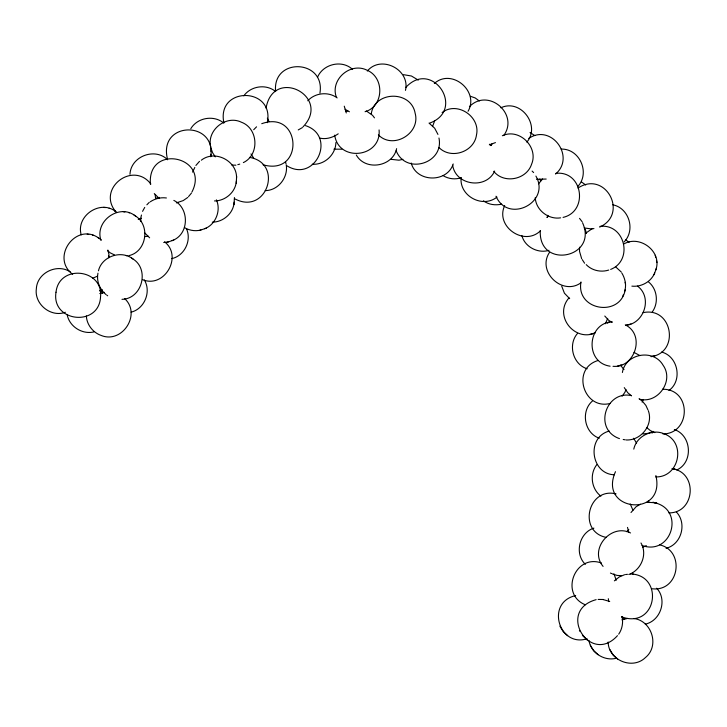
<?xml version="1.0" encoding="UTF-8"?>
<svg xmlns="http://www.w3.org/2000/svg" width="727" height="727" viewBox="0 0 727 727"><rect width="100%" height="100%" fill="white"/><g stroke="black" fill="none" stroke-linecap="round" stroke-linejoin="round"><path stroke-width="1.09" d="M379.076 129.933C381.611 157.477 338.609 162.684 334.693 135.14M540.27 230.568C538.398 269.962 598.512 257.958 582.545 222.771M579.555 247.198L579.519 251.351L581.664 258.703M108.823 257.803L108.941 254.432L107.869 250.07M210.875 154.278L210.748 156.75C216.546 120.282 158.195 121 167.428 158.904M211.039 151.534L211.139 149.68M212.284 222.144C223.198 222.208 233.576 213.193 234.158 202.151M214.492 200.943C225.406 200.997 235.793 191.983 236.375 180.941M236.529 178.197C237.338 161.021 214.938 149.362 201.343 160.194M234.03 204.623L234.421 197.553M236.239 183.413L236.629 176.343M624.493 291.691C626.756 285.575 625.138 278.468 621.83 273.034M655.772 270.035C662.542 251.905 640.26 234.667 624.066 243.854M319.935 93.074C325.587 59.305 272.098 57.051 275.615 91.602M335.892 142.547C335.738 154.697 324.396 165.138 312.228 164.247M266.064 108.141C273.316 66.112 332.121 96.582 302.959 126.925M547.476 217.518L547.704 215.319M97.963 273.179C96.273 281.158 99.835 289.591 106.106 294.635M405.466 90.375C410.51 69.674 380.993 54.525 367.308 71.055M580.991 281.949C575.702 310.62 620.504 317.735 625.247 289.573M622.394 372.488C625.402 353.386 653.628 348.46 663.124 365.299C674.392 381.084 657.517 404.121 639.469 399.168M129.969 174.298C130.815 156.25 155.042 147.136 167.628 159.776M141.465 215.028L140.72 218.236L140.893 221.526M607.69 318.417L605.391 323.742M267.336 122.681C274.652 86.522 216.001 86.268 223.925 122.99M432.501 126.607L434.764 120.555M371.252 113.93C374.432 90.775 411.055 90.103 415.135 113.203C420.76 133.332 393.216 149.971 378.385 134.904M396.615 148.644C392.844 166.828 365.427 171.318 356.303 155.015M633.78 449.122C636.47 436.264 651.765 428.657 663.76 433.637C686.724 441.816 679.518 477.521 655.699 476.93M622.803 296.325L623.393 294.671M631.881 286.138C641.259 287.183 651.092 281.803 654.682 273.016M654.082 274.67L656.536 267.918M504.683 205.587C494.878 226.442 524.085 246.707 540.379 230.859M625.983 389.527L624.956 392.253L622.112 396.197M468.07 111.267C479.62 91.366 451.685 67.856 434.328 83.496M453.212 163.966C447.06 183.068 416.417 182.55 411.2 163.012M98.445 270.826C101.771 256.477 120.873 249.824 132.468 258.639M191.91 192.073C210.367 156.36 147.018 143.019 150.425 184.24M642.123 402.104L643.359 399.468M192.6 172.126L194.818 167.41M549.412 252.514C536.744 271.607 562.462 296.134 580.937 282.803M317.435 77.462C322.824 64.121 341.735 59.387 352.395 69.265M652.273 311.965C658.889 302.841 657.344 288.946 648.457 281.876M142.556 211.357L144.737 207.395M503.693 135.595C519.351 114.166 488.235 87.331 469.424 106.678M494.66 171.054C486.263 189.702 455.556 185.549 452.657 165.174M596.785 464.68C589.361 474.149 591.315 488.907 600.893 496.159M615.478 471.687C597.53 511.817 665.95 518.351 655.89 475.54M631.009 512.508L636.152 506.692L640.405 504.265M628.81 574.512C641.078 570.204 647.775 554.383 640.978 542.987M621.612 616.878C656.854 629.555 664.805 574.83 630.327 573.921M652.192 588.77C679.363 591.969 685.361 550.893 659.789 544.877M645.294 624.129C660.67 620.903 667.631 599.63 656.645 588.198M490.961 145.591L492.288 143.519M526.839 142.129C541.015 125.626 520.714 98.336 500.858 107.787M569.014 297.87C553.302 315.782 574.73 342.181 595.24 332.875M577.574 333.357C567.66 344.498 572.831 364.391 587.189 368.789M190.783 128.715C197.335 117.638 213.565 114.802 223.552 122.872M538.534 183.822L542.596 178.951M618.704 634.18C622.185 629.137 623.312 622.785 622.112 616.796M624.12 241.937C635.698 230.15 629.137 208.031 612.806 204.796M577.592 186.694C590.469 173.389 579.955 148.581 561.199 149.09M188.557 196.554L191.446 193.109M243.799 95.855C250.642 86.195 265.419 83.796 274.879 90.957M592.441 401.004C580.5 411.246 584.308 433.038 599.266 438.217M617.468 635.652C590.142 665.841 555.991 610.616 596.149 599.657M626.892 531.719L628.81 529.501M195.899 165.447L199.498 161.358M253.705 129.715L256.549 126.816M146.863 204.805L149.226 202.397M555.555 174.062C575.957 156.723 551.102 123.154 528.747 138.43M546.759 217.382L548.131 216.037M586.044 232.976L592.469 228.469M405.666 87.576C432.211 58.405 466.198 109.632 429.839 123.045M307.766 100.789C315.073 92.729 328.44 91.329 337.164 97.9M614.36 580.855L619.25 576.974L624.584 574.712M652.074 433.074L653.537 431.802M668.967 390.49C682.807 380.584 678.055 356.221 661.597 352.05M442.125 112.503C457.201 100.953 480.592 116.638 476.494 134.913C474.295 151.907 451.094 159.84 438.99 147.545M187.83 197.417L183.177 200.597L177.397 202.551M172.117 240.637C189.32 234.585 189.702 208.158 173.835 200.398M204.66 228.714C215.655 224.707 221.29 210.403 216.382 199.861M243.363 162.594C259.721 154.815 258.358 128.397 241.419 122.227C225.824 114.539 206.232 130.615 210.812 147.399M578.001 188.057C605.282 169.918 629.109 213.865 599.648 227.106M496.995 197.09C482.855 208.44 459.818 196.408 461.045 178.306M676.782 469.996C693.558 462.39 691.65 435.328 674.338 429.539M150.207 201.842C154.915 198.616 160.767 197.199 166.419 197.971M298.243 129.924L302.332 127.625M338.228 133.823C332.848 137.521 326.178 139.675 319.689 138.075M97.563 276.142L92.811 278.159M99.781 291.018L102.353 289.764M610.662 269.417C633.517 260.448 625.111 223.516 600.029 226.351M261.747 123.69C301.596 109.404 304.64 176.543 263.038 164.784M609.235 431.066C586.044 437.154 590.833 474.077 614.288 474.786M653.2 431.402L648.938 433.21L642.95 433.992M593.895 528.111C579.265 532.764 574.148 553.647 585.371 564.352M642.795 547.177L646.348 545.659M365.063 111.722C383.811 106.46 384.828 77.725 367.162 70.265C350.732 61.768 330.258 79.316 336.183 96.691M563.071 217.4C588.634 211.521 582.945 170.372 555.901 173.335M346.025 111.576L347.779 110.877M495.451 142.61L489.335 144.837M502.357 135.74C519.251 127.779 538.78 147.145 531.601 164.166C526.63 179.733 503.956 184.213 493.724 171.327M598.23 360.447C570.75 368.471 583.581 410.428 610.298 403.412M666.059 548.294C681.435 544.568 687.242 523.404 676.401 512.026M65.394 312.265C50.872 317.708 34.133 304.122 36.35 288.755C37.122 272.68 57.206 263.174 70.319 271.889M587.08 638.76C559.108 647.73 545.159 602.51 575.684 595.567M157.632 197.944L156.196 198.435L159.295 197.39M176.37 202.897L177.806 202.415M138.221 219.345L141.447 218.254M184.376 227.515C189.211 230.495 195.472 231.513 200.934 229.977M199.498 230.459L206.314 228.16M163.702 242.518L168.391 241.891M166.956 242.382L173.762 240.074M171.636 258.639C184.404 256.068 191.91 240.383 186.457 228.732M461.5 177.588C455.602 179.805 448.45 179.015 443.161 175.634M625.82 325.305C644.077 323.697 652.864 297.607 637.534 286.111M613.015 366.308C634.48 368.48 646.003 335.174 625.284 324.851M650.956 356.684C679.972 352.795 672.757 306.385 643.086 312.646M609.144 322.315L609.589 322.188L607.127 322.833L609.144 322.315L607.59 322.724M237.811 164.647L239.746 164.111M594.113 333.23L589.624 334.402M631 323.969L626.51 325.151M621.885 364.954L617.396 366.135M655.445 355.512L651.701 356.503M99.799 293.581L104.479 292.354M128.879 255.64C146.563 251.751 150.634 225.406 135.513 216.037M131.069 312.165C144.464 308.993 151.561 291.627 144.319 279.968M621.921 619.877L627.483 618.432M548.958 250.342C538.007 253.768 524.74 246.907 521.913 235.666M608.726 270.053C600.965 272.57 591.887 270.589 586.216 264.637M402.931 159.34L398.996 160.204L391.044 159.322M121.982 299.333C142.138 298.906 149.817 269.344 132.914 258.939M546.195 179.051L536.499 179.296M501.648 204.169C495.487 205.532 488.562 204.723 483.455 200.806M625.538 574.575L627.456 574.312M593.95 228.587L591.405 228.914L584.226 227.951M93.965 331.912C82.124 334.747 69.201 326.478 67.111 314.418M115.529 211.412C100.09 199.298 75.672 216.064 81.215 234.848M135.068 215.737C119.173 203.315 94.483 221.226 100.935 240.283M98.999 238.256C76.19 221.544 50.163 257.476 72.627 274.261M144.991 236.566L148.244 236.23M662.969 433.955C691.141 433.719 691.795 388.745 662.479 389.245M341.872 149.171L333.893 149.189M668.858 512.889C694.894 513.18 698.174 473.168 672.802 468.779M615.669 658.398C603.701 661.125 591.006 652.573 588.925 640.551M560.608 217.836C548.431 219.827 535.899 210.076 535.236 197.68M612.27 321.861C587.343 322.552 584.226 362.482 610.107 366.19M616.06 493.887C587.907 486.899 577.574 531.71 606.245 537.407M646.93 502.275L654.673 502.711M602.847 599.484L609.708 601.456M598.157 599.43L603.501 599.493M231.858 165.065L235.884 165.193M265.21 190.61C278.059 190.61 288.337 177.497 286.256 164.956M621.212 575.648L617.05 575.411L612.243 573.848M631.399 395.597C605.836 390.063 592.941 429.339 619.459 438.617M626.083 439.962C640.787 440.816 653.609 425.041 648.339 410.755M249.425 157.368C283.921 163.102 266.782 215.519 235.057 198.971M403.53 74.681L411.427 75.999L418.261 80.097M623.212 439.49L625.12 439.799M103.716 207.331L105.306 207.631M109.105 208.313L110.059 208.495M123.254 211.657L124.853 211.957M128.643 212.638L129.606 212.82M87.185 234.185L88.776 234.476M92.574 235.166L93.529 235.339M126.044 255.54L126.998 255.722M673.147 468.924L675.165 469.315L673.338 468.897M671.993 468.57L672.984 468.797M655.018 502.811C685.425 510.281 671.285 556.028 642.105 545.495M615.378 493.751L614.206 493.469M633.899 618.504C651.728 620.767 659.898 645.876 645.385 657.599C632.345 670.267 608.29 659.971 608.154 642.023M639.951 355.585L633.989 352.395M305.485 125.626C337.01 135.858 315.209 183.567 286.711 165.683M601.529 563.052C575.166 553.401 559.272 594.132 585.253 604.764M470.433 96.291L475.213 97.954L479.302 100.989M142.528 279.65C164.429 288.773 183.122 256.186 164.529 241.8M114.484 254.913L110.295 252.896L107.487 250.588M611.471 573.53L610.435 573.049M654.827 432.629L650.42 430.629L646.685 427.549M630.518 532.955C611.289 523.013 588.552 548.994 603.083 566.397M530.038 132.532L534.799 135.549M625.656 239.955L629.164 242.173M345.107 109.277L349.433 111.785M99.972 290.409L102.498 292.227M612.007 322.424L608.726 320.334L604.782 316.027M621.994 616.887L622.694 617.359M134.077 215.065L135.767 216.219M114.539 210.739L115.975 211.711M131.478 257.967L133.168 259.112M98.009 237.584L101.289 239.965M106.878 295.235L107.696 295.789M366.281 110.931L372.542 115.311L374.478 117.856M639.033 398.76L642.195 400.986L645.912 405.466L647.93 409.874M615.751 266.954L621.303 272.062M569.677 298.643L564.416 293.199L561.717 286.165M581.455 181.914L585.698 184.994M429.03 123.09L434.673 128.216L437.945 134.422M159.049 198.344L154.288 193.555M149.635 237.82L144.873 233.031M624.348 618.995L622.676 617.132M489.607 144.219L491.107 145.364M631.509 395.833L627.783 392.753L624.266 387.627M617.596 659.035L613.206 655.036L609.817 649.502M587.189 640.024L582.445 635.434M598.057 654.709L593.659 650.71L590.279 645.176M567.651 635.689L563.261 631.69L559.872 626.156M532.109 171.09L533.627 172.563M150.88 184.031C132.632 160.349 96.055 189.084 116.184 212.211M620.304 365.063L624.011 369.534M124.69 298.624C141.611 314.282 122.191 343.998 101.235 335.474C93.011 332.702 86.658 324.596 86.359 315.918M579.528 218.354L582.154 221.762M108.577 255.959L109.314 256.931M253.641 158.032L250.988 153.942M215.283 156.85L212.62 152.761L211.057 148.481M630.236 504.002L632.963 510.227M582.245 259.603L584.581 263.219M633.599 438.254L636.598 443.188M579.41 630.482L579.955 631.372M396.151 150.698C405.748 175.171 444.27 163.511 438.963 138.003M648.311 500.848L649.284 502.539M535.908 176.079C550.993 202.206 508.128 224.234 495.996 196.226M613.988 573.894L616.232 580.264M344.262 106.178L346.27 112.949M267.336 118.147L269.008 121.527M539.807 179.069L540.661 180.996M632.426 572.74L633.208 574.521M586.471 233.531L585.244 229.296M627.501 527.402L628.764 532.119M655.227 255.232L655.69 257.258M656.445 260.648L656.881 262.547M625.156 282.294L625.593 284.193M285.584 162.021L286.038 163.975M102.234 291.263L102.589 293.481M608.308 598.694L608.744 601.583M155.115 194.691L155.56 197.962M56.006 292.227C51.081 322.206 99.308 327.395 100.562 296.671C103.298 268.781 59.078 263.856 56.006 292.227M656.854 503.22L652.819 502.293L656.763 503.193"/></g></svg>
